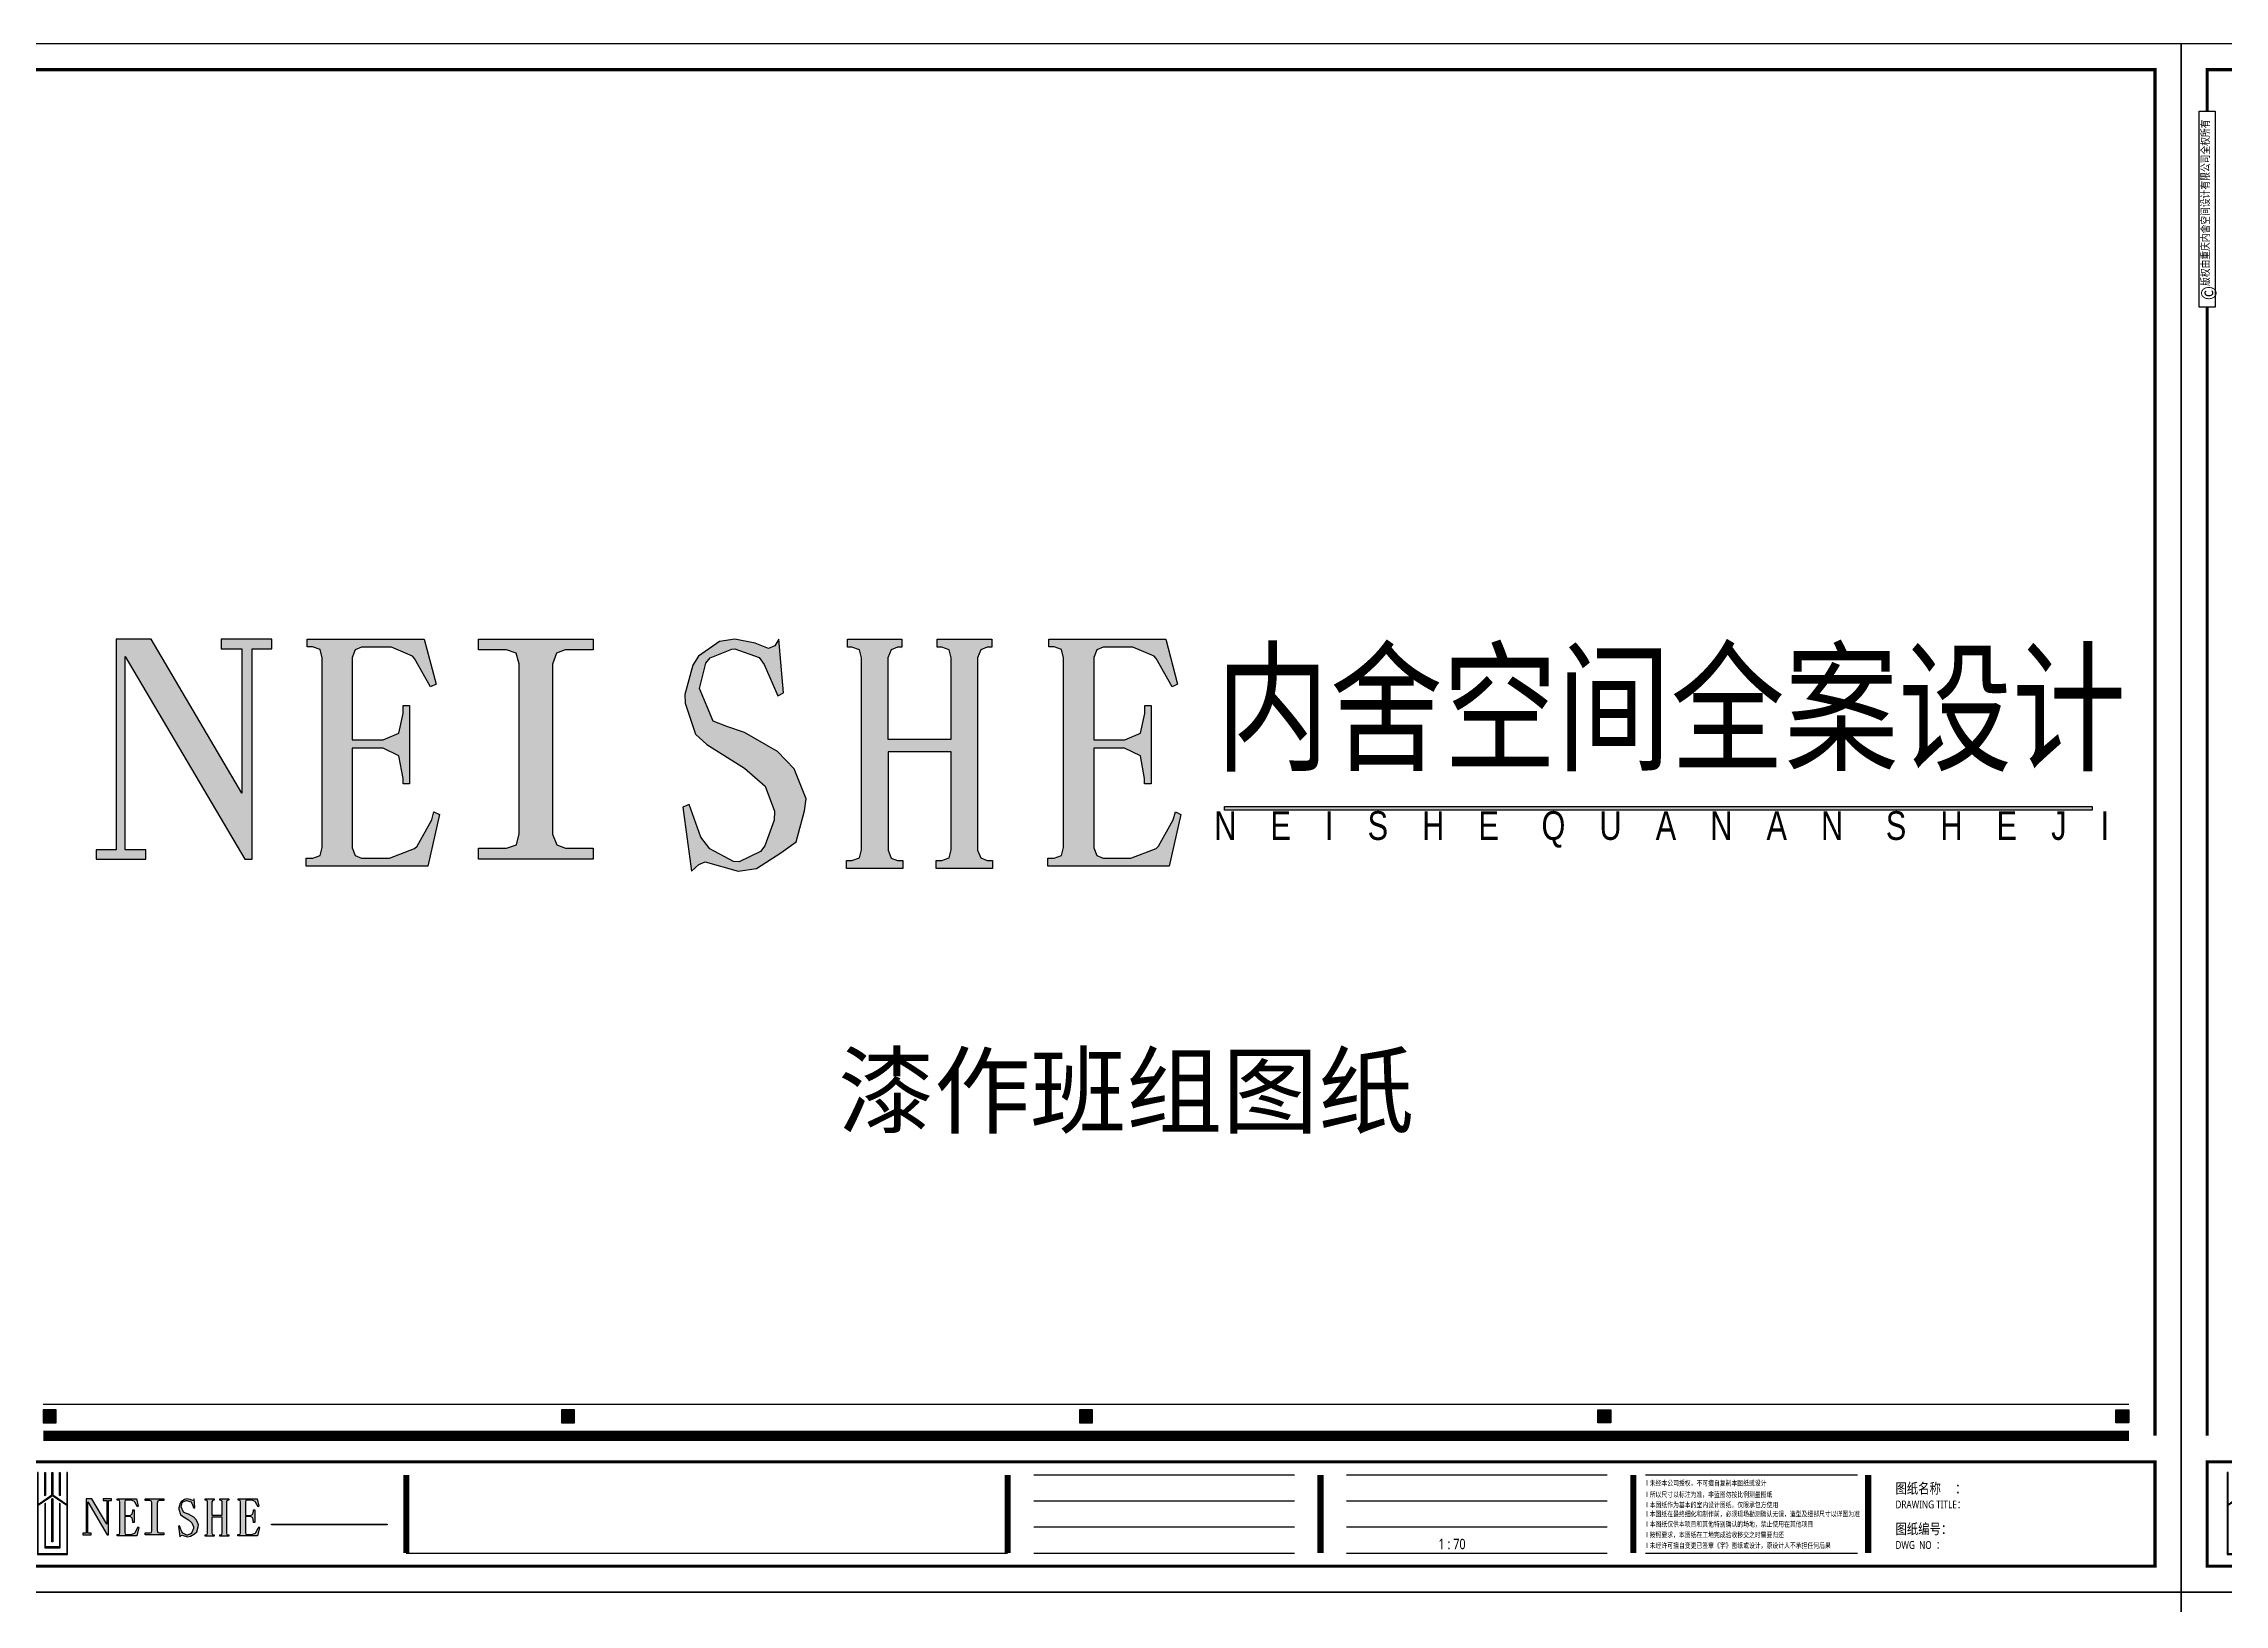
# Model space of a CAD drawing. Header units: inches. Extents: x -50945 to 250244, y -404780 to 18493.
# Drawn here: x 187437 to 219088, y -270102 to -247449 of the extents above; entities that cross this region are included whole.
import ezdxf

# ---------------------------------------------------------------- set-up
doc = ezdxf.new("R2010")
doc.units = ezdxf.units.IN
doc.header["$MEASUREMENT"] = 0
for name, color, linetype in [('0 @ 1 (1)', 7, 'Continuous'), ('15开关布置图-YJ', 2, 'Continuous'), ('20立面索引-YJ', 7, 'Continuous'), ('A图框', 7, 'Continuous')]:
    doc.layers.add(name, color=color, linetype=linetype)
doc.styles.add('04.YBC-外标注3.0', font='', dxfattribs={"width": 0.8, "height": 3})
doc.styles.add('05.YBC-内标注2.5', font='', dxfattribs={"width": 0.8, "height": 2.5})
doc.styles.get("Standard").update_dxf_attribs({"font": 'Arial.ttf'})
doc.styles.get('04.YBC-外标注3.0').set_extended_font_data('SimSun')
doc.styles.get('05.YBC-内标注2.5').set_extended_font_data('SimSun')

# ---------------------------------------------------------------- blocks, each defined once
blk = doc.blocks.new('gegwe')
h = blk.add_hatch(color=9)
h.paths.add_polyline_path([(189652, -49616), (189652, -49028), (189629, -49028), (189629, -49617), (189269, -49867), (189269, -49028), (189267, -49028), (189246, -49028), (189246, -51182), (190039, -51182), (190039, -49027), (190014, -49027), (190014, -49865), (190014, -49868)])
h.paths.add_polyline_path([(190014, -49898), (190014, -51161), (189269, -51161), (189269, -49898), (189642, -49636)], flags=16)
h.paths.add_polyline_path([(189641, -49706), (189653, -49716), (189653, -50844), (189629, -50844), (189629, -49716)], flags=0)
h.paths.add_polyline_path([(189825, -49834), (189847, -49852), (189847, -51000), (189439, -51000), (189439, -49849), (189461, -49834), (189461, -50979), (189825, -50979)], flags=0)
h.paths.add_polyline_path([(189439, -49636), (189459, -49620), (189459, -49028), (189439, -49028)], flags=17)
h.paths.add_polyline_path([(189822, -49620), (189847, -49637), (189847, -49027), (189822, -49027)])
at = {"color": 9}
for points in [[(189267, -49028), (189246, -49028), (189246, -51182), (190039, -51182), (190039, -49027), (190014, -49027), (190014, -49865), (190014, -49868)], [(189269, -49867), (189269, -49028), (189267, -49028)], [(189269, -49867), (189629, -49617), (189629, -49028)], [(189439, -49028), (189459, -49028), (189459, -49620), (189439, -49636), (189439, -49028)], [(189629, -49028), (189650, -49028), (189652, -49028), (189652, -49616), (190014, -49868)], [(190014, -49898), (189642, -49636), (189269, -49898)], [(189641, -49706), (189653, -49716), (189653, -50844), (189629, -50844), (189629, -49716), (189641, -49706)], [(190014, -49898), (190014, -51161), (189269, -51161), (189269, -49898)], [(189439, -49849), (189439, -51000), (189847, -51000), (189847, -49852), (189825, -49834), (189825, -50979), (189461, -50979), (189461, -49834), (189461, -49834), (189439, -49849)]]:
    blk.add_lwpolyline(points, dxfattribs=at)
blk.add_lwpolyline([(189822, -49027), (189842, -49027), (189847, -49027), (189847, -49637), (189822, -49620), (189822, -49027)], close=True, dxfattribs=at)
blk = doc.blocks.new('gegeg')
at = {"layer": 'A图框'}
h = blk.add_hatch(color=256, dxfattribs=at)
h.dxf.hatch_style = 1
h.paths.add_polyline_path([(133887, -57733), (134062, -57733), (134062, -57558), (133887, -57558)])
h = blk.add_hatch(color=256, dxfattribs=at)
h.dxf.hatch_style = 1
h.paths.add_polyline_path([(140844, -57733), (141019, -57733), (141019, -57558), (140844, -57558)])
h = blk.add_hatch(color=256, dxfattribs=at)
h.dxf.hatch_style = 1
h.paths.add_polyline_path([(147800, -57733), (147975, -57733), (147975, -57558), (147800, -57558)])
h = blk.add_hatch(color=256, dxfattribs=at)
h.dxf.hatch_style = 1
h.paths.add_polyline_path([(154931, -57558), (154756, -57558), (154756, -57733), (154931, -57733)])
h = blk.add_hatch(color=256, dxfattribs=at)
h.dxf.hatch_style = 1
h.paths.add_polyline_path([(161887, -57558), (161712, -57558), (161712, -57733), (161887, -57733)])
for points in [[(134739, -58777), (134739, -59093), (134540, -58756), (134463, -58756), (134463, -59217), (134420, -59217), (134420, -59237), (134529, -59237), (134529, -59217), (134483, -59217), (134483, -58794), (134745, -59237), (134761, -59237), (134761, -58777), (134804, -58777), (134804, -58756), (134693, -58756), (134693, -58777)], [(134914, -59212), (134909, -59229), (134893, -59235), (134879, -59235), (134879, -59253), (135145, -59253), (135170, -59139), (135158, -59133), (135153, -59151), (135121, -59209), (135116, -59214), (135061, -59235), (135000, -59235), (134986, -59229), (134980, -59212), (134980, -58994), (135047, -58994), (135082, -59011), (135091, -59061), (135091, -59073), (135105, -59073), (135105, -58901), (135091, -58901), (135091, -58919), (135082, -58962), (135047, -58977), (134980, -58977), (134980, -58796), (134986, -58779), (135000, -58774), (135065, -58773), (135114, -58794), (135151, -58861), (135163, -58855), (135137, -58756), (134881, -58756), (134881, -58773), (134893, -58773), (134909, -58779), (134914, -58797)], [(135417, -58811), (135426, -58787), (135445, -58779), (135506, -58779), (135506, -58756), (135256, -58756), (135256, -58779), (135317, -58779), (135338, -58787), (135344, -58810), (135344, -59182), (135339, -59205), (135316, -59213), (135256, -59213), (135256, -59237), (135506, -59237), (135506, -59213), (135446, -59213), (135427, -59206), (135417, -59182)], [(135837, -59038), (135882, -59078), (135903, -59132), (135902, -59152), (135881, -59208), (135872, -59220), (135825, -59243), (135813, -59242), (135761, -59214), (135741, -59189), (135716, -59118), (135702, -59123), (135721, -59263), (135737, -59248), (135751, -59243), (135823, -59263), (135863, -59257), (135916, -59223), (135949, -59199), (135968, -59131), (135971, -59105), (135945, -59040), (135909, -59002), (135837, -58960), (135798, -58947), (135768, -58935), (135738, -58864), (135753, -58809), (135762, -58797), (135809, -58778), (135816, -58777), (135869, -58797), (135880, -58811), (135910, -58880), (135922, -58873), (135912, -58756), (135903, -58771), (135889, -58777), (135860, -58765), (135816, -58756), (135782, -58762), (135736, -58794), (135724, -58813), (135707, -58877), (135707, -58896), (135730, -58964), (135755, -58986)], [(136289, -59003), (136289, -59216), (136284, -59234), (136268, -59240), (136256, -59240), (136256, -59258), (136379, -59258), (136379, -59240), (136367, -59240), (136353, -59234), (136346, -59218), (136346, -58797), (136353, -58780), (136367, -58774), (136377, -58774), (136377, -58756), (136258, -58756), (136258, -58774), (136268, -58774), (136284, -58780), (136289, -58797), (136289, -58975), (136150, -58975), (136150, -58797), (136157, -58780), (136172, -58774), (136180, -58774), (136180, -58756), (136062, -58756), (136062, -58774), (136072, -58774), (136088, -58780), (136093, -58797), (136093, -59216), (136088, -59234), (136072, -59240), (136060, -59240), (136060, -59258), (136183, -59258), (136183, -59240), (136171, -59240), (136157, -59235), (136150, -59217), (136150, -59003)], [(136534, -59212), (136530, -59229), (136514, -59235), (136499, -59235), (136499, -59253), (136765, -59253), (136791, -59139), (136779, -59133), (136774, -59151), (136742, -59209), (136736, -59214), (136681, -59235), (136621, -59235), (136607, -59229), (136600, -59212), (136600, -58994), (136667, -58994), (136702, -59011), (136711, -59061), (136711, -59073), (136725, -59073), (136725, -58901), (136711, -58901), (136711, -58919), (136702, -58962), (136668, -58977), (136600, -58977), (136600, -58796), (136606, -58779), (136620, -58774), (136686, -58773), (136734, -58794), (136771, -58861), (136783, -58855), (136758, -58756), (136502, -58756), (136502, -58773), (136513, -58773), (136530, -58779), (136534, -58797)], [(138503, -59104), (138503, -59096), (136951, -59096), (136951, -59104)]]:
    blk.add_hatch(color=256, dxfattribs=at).paths.add_polyline_path(points)
for p, q in [((133887, -57482), (161887, -57482)), ((147184, -58433), (150684, -58433)), ((151384, -58433), (154884, -58433)), ((155398, -58433), (158242, -58433)), ((147184, -58783), (150684, -58783)), ((151384, -58783), (154884, -58783)), ((147184, -59133), (150684, -59133)), ((151384, -59133), (154884, -59133)), ((138761, -59483), (146834, -59483)), ((147184, -59483), (150684, -59483)), ((151384, -59483), (154884, -59483)), ((155398, -59483), (158242, -59483))]:
    blk.add_line(p, q, dxfattribs=at)
for points in [[(162587, -39218), (162587, -60008), (133187, -60008), (133187, -39218)], [(133431, -40125), (133643, -40125), (133643, -42755), (133431, -42755)], [(134062, -57558), (133887, -57558), (133887, -57733), (134062, -57733)], [(141019, -57558), (140844, -57558), (140844, -57733), (141019, -57733)], [(147975, -57558), (147800, -57558), (147800, -57733), (147975, -57733)], [(154756, -57558), (154931, -57558), (154931, -57733), (154756, -57733)], [(161712, -57558), (161887, -57558), (161887, -57733), (161712, -57733)], [(134739, -58777), (134739, -59093), (134540, -58756), (134463, -58756), (134463, -59217), (134420, -59217), (134420, -59237), (134529, -59237), (134529, -59217), (134483, -59217), (134483, -58794), (134745, -59237), (134761, -59237), (134761, -58777), (134804, -58777), (134804, -58756), (134693, -58756), (134693, -58777), (134739, -58777)], [(135256, -58756), (135506, -58756), (135506, -58779), (135445, -58779), (135426, -58787), (135417, -58811), (135417, -59182), (135427, -59206), (135446, -59213), (135506, -59213), (135506, -59237), (135256, -59237), (135256, -59213), (135316, -59213), (135339, -59205), (135344, -59182), (135344, -58810), (135338, -58787), (135317, -58779), (135256, -58779), (135256, -58756)], [(136951, -59096), (138503, -59096), (138503, -59104), (136951, -59104)]]:
    blk.add_lwpolyline(points, close=True, dxfattribs=at)
for points, const_width in [([(133537, -40125), (133537, -39568), (162237, -39568), (162237, -57908)], 42), ([(133537, -57908), (133537, -42755)], 42), ([(161887, -57908), (133887, -57908)], 140), ([(138761, -58433), (138761, -59483)], 84), ([(146834, -58433), (146834, -59483)], 84), ([(151034, -58433), (151034, -59483)], 84), ([(155234, -58433), (155234, -59483)], 84), ([(158387, -58433), (158387, -59483)], 84)]:
    blk.add_lwpolyline(points, dxfattribs=dict(at, const_width=const_width))
at = {"layer": 'A图框', "const_width": 42}
blk.add_lwpolyline([(133537, -58258), (162237, -58258), (162237, -59658), (133537, -59658)], close=True, dxfattribs=at)
at = {"layer": 'A图框'}
for points in [[(134882, -58756), (135137, -58756), (135163, -58855), (135151, -58861), (135116, -58798), (135112, -58793), (135065, -58773), (135000, -58774), (134986, -58779), (134980, -58796), (134980, -58977), (135047, -58977), (135082, -58962), (135091, -58919), (135091, -58901), (135105, -58901), (135105, -59073), (135091, -59073), (135091, -59061), (135082, -59011), (135047, -58994), (134980, -58994), (134980, -59212), (134986, -59229), (135000, -59235), (135061, -59235), (135116, -59214), (135121, -59209), (135153, -59151), (135158, -59133), (135170, -59139), (135145, -59253), (134879, -59253), (134879, -59235), (134893, -59235), (134909, -59229), (134914, -59212), (134914, -58797), (134909, -58779), (134893, -58773), (134881, -58773), (134881, -58756)], [(135910, -58880), (135922, -58873), (135912, -58756), (135903, -58771), (135889, -58777), (135860, -58765), (135816, -58756), (135782, -58762), (135736, -58794), (135724, -58813), (135707, -58877), (135707, -58896), (135730, -58964), (135755, -58986), (135837, -59038), (135882, -59078), (135903, -59132), (135902, -59152), (135881, -59208), (135872, -59220), (135825, -59243), (135813, -59242), (135761, -59214), (135741, -59189), (135716, -59118), (135702, -59123), (135721, -59263), (135737, -59248), (135751, -59243), (135823, -59263), (135863, -59257), (135916, -59223), (135949, -59199), (135968, -59131), (135971, -59105), (135945, -59040), (135909, -59002), (135837, -58960), (135798, -58947), (135768, -58935), (135738, -58864), (135753, -58809), (135762, -58797), (135809, -58778), (135816, -58777), (135869, -58797), (135880, -58811), (135910, -58880)], [(136258, -58756), (136377, -58756), (136377, -58774), (136367, -58774), (136353, -58780), (136346, -58797), (136346, -59218), (136353, -59234), (136367, -59240), (136379, -59240), (136379, -59258), (136256, -59258), (136256, -59240), (136268, -59240), (136284, -59234), (136289, -59216), (136289, -59003), (136150, -59003), (136150, -59217), (136157, -59235), (136171, -59240), (136183, -59240), (136183, -59258), (136060, -59258), (136060, -59240), (136072, -59240), (136088, -59234), (136093, -59216), (136093, -58797), (136088, -58780), (136072, -58774), (136062, -58774), (136062, -58756), (136180, -58756), (136180, -58774), (136172, -58774), (136157, -58780), (136150, -58797), (136150, -58975), (136289, -58975), (136289, -58797), (136284, -58780), (136268, -58774), (136258, -58774), (136258, -58756)], [(136502, -58756), (136758, -58756), (136783, -58855), (136771, -58861), (136736, -58798), (136732, -58793), (136686, -58773), (136620, -58774), (136606, -58779), (136600, -58796), (136600, -58977), (136668, -58977), (136702, -58962), (136711, -58919), (136711, -58901), (136725, -58901), (136725, -59073), (136711, -59073), (136711, -59061), (136702, -59011), (136667, -58994), (136600, -58994), (136600, -59212), (136607, -59229), (136621, -59235), (136681, -59235), (136736, -59214), (136742, -59209), (136774, -59151), (136779, -59133), (136791, -59139), (136765, -59253), (136499, -59253), (136499, -59235), (136514, -59235), (136530, -59229), (136534, -59212), (136534, -58797), (136530, -58779), (136513, -58773), (136502, -58773), (136502, -58756)]]:
    blk.add_lwpolyline(points, dxfattribs=at)
at = {"layer": '15开关布置图-YJ', "color": 2, "xscale": 0.5119999999988067, "yscale": 0.5119999999988067, "zscale": 0.5119999999988067}
blk.add_blockref('gegwe', (36914, -33299), dxfattribs=at)
at = {"layer": '0 @ 1 (1)', "insert": (152579, -59363), "char_height": 175, "width": 3199.54, "attachment_point": 4, "style": '05.YBC-内标注2.5'}
blk.add_mtext('{\\fMicrosoft YaHei|b0|i0|c134|p34;\\H0.8x; 1 : 70}', dxfattribs=at)
at = {"layer": 'A图框', "rotation": 90, "style": '04.YBC-外标注3.0'}
for s, insert, char_height, width, attachment_point in [('版权由重庆内舍空间设计有限公司全权所有', (133460, -42471), 105, 2420.6, 1), ('©', (133559, -42567), 210, 191.34, 5)]:
    blk.add_mtext(s, dxfattribs=dict(at, insert=insert, char_height=char_height, width=width, attachment_point=attachment_point))
at = {"layer": 'A图框', "char_height": 70, "attachment_point": 1, "style": '04.YBC-外标注3.0'}
for s, width, insert in [('{\\fArial Unicode MS|b0|i0|c134|p0;l 未经本公司授权，不可擅自复制本图纸或设计}', 1842.18, (155405, -58508)), ('{\\fArial Unicode MS|b0|i0|c134|p0;l 所以尺寸以标注为准，非蓝图勿按比例测量图纸}', 1906.2, (155405, -58662)), ('{\\fArial Unicode MS|b0|i0|c134|p0;l 本图纸作为基本的室内设计图纸，仅限承包方使用}', 2550.12, (155405, -58801)), ('{\\fArial Unicode MS|b0|i0|c134|p0;l 本图纸在最终细化和制作前，必须现场勘测确认无误，造型及细部尺寸以详图为准}', 3701.19, (155405, -58923)), ('{\\fArial Unicode MS|b0|i0|c134|p0;l 本图纸仅供本项目和其他特别确认的场地，禁止使用在其他项目}', 3008.74, (155405, -59060)), ('{\\fArial Unicode MS|b0|i0|c134|p0;l 按照要求，本图纸在工地完成验收移交之时需要归还}', 1941.8, (155405, -59203)), ('{\\fArial Unicode MS|b0|i0|c134|p0;l 未经许可擅自变更已签章《字》图纸或设计，原设计人不承担任何后果}', 3026.66, (155405, -59346))]:
    blk.add_mtext_dynamic_manual_height_columns(s, width=width, gutter_width=1, heights=[0], dxfattribs=dict(at, insert=insert))
blk = doc.blocks.new('hrhwg')
at = {"layer": 'A图框'}
for color, points in [(256, [(-2627.86, 6142.31), (-2627.86, 6114.61), (-2645.31, 6144.17), (-2652.02, 6144.17), (-2652.02, 6103.72), (-2655.85, 6103.72), (-2655.85, 6101.97), (-2646.28, 6101.97), (-2646.28, 6103.72), (-2650.27, 6103.72), (-2650.27, 6140.84), (-2627.33, 6101.97), (-2625.92, 6101.97), (-2625.92, 6142.31), (-2622.16, 6142.31), (-2622.16, 6144.17), (-2631.88, 6144.17), (-2631.88, 6142.31)]), (256, [(-2612.5, 6104.17), (-2612.88, 6102.64), (-2614.29, 6102.14), (-2615.55, 6102.14), (-2615.55, 6100.58), (-2592.24, 6100.58), (-2589.99, 6110.52), (-2591.04, 6111.05), (-2591.48, 6109.49), (-2594.28, 6104.45), (-2594.77, 6103.97), (-2599.58, 6102.14), (-2604.91, 6102.14), (-2606.13, 6102.66), (-2606.7, 6104.11), (-2606.7, 6123.26), (-2600.81, 6123.26), (-2597.77, 6121.75), (-2596.97, 6117.42), (-2596.97, 6116.38), (-2595.72, 6116.38), (-2595.72, 6131.45), (-2596.95, 6131.45), (-2596.95, 6129.9), (-2597.77, 6126.09), (-2600.77, 6124.81), (-2606.71, 6124.81), (-2606.71, 6140.62), (-2606.15, 6142.11), (-2604.94, 6142.62), (-2599.2, 6142.64), (-2594.96, 6140.8), (-2591.68, 6134.99), (-2590.64, 6135.49), (-2592.89, 6144.17), (-2615.34, 6144.17), (-2615.34, 6142.65), (-2614.31, 6142.65), (-2612.89, 6142.14), (-2612.5, 6140.56)]), (256, [(-2568.33, 6139.37), (-2567.52, 6141.45), (-2565.88, 6142.13), (-2560.53, 6142.13), (-2560.53, 6144.17), (-2582.49, 6144.17), (-2582.49, 6142.11), (-2577.11, 6142.11), (-2575.25, 6141.43), (-2574.7, 6139.4), (-2574.7, 6106.78), (-2575.21, 6104.72), (-2577.16, 6104.06), (-2582.5, 6104.06), (-2582.5, 6101.97), (-2560.51, 6101.97), (-2560.52, 6104.04), (-2565.82, 6104.03), (-2567.48, 6104.69), (-2568.33, 6106.77)]), (256, [(-2531.48, 6119.4), (-2527.54, 6115.94), (-2525.7, 6111.15), (-2525.79, 6109.43), (-2527.6, 6104.52), (-2528.44, 6103.41), (-2532.52, 6101.42), (-2533.59, 6101.5), (-2538.11, 6103.93), (-2539.89, 6106.19), (-2542.1, 6112.43), (-2543.31, 6111.93), (-2541.68, 6099.63), (-2540.26, 6100.95), (-2539.04, 6101.42), (-2532.7, 6099.65), (-2529.18, 6100.18), (-2524.53, 6103.19), (-2521.59, 6105.29), (-2519.95, 6111.25), (-2519.67, 6113.54), (-2521.99, 6119.25), (-2525.14, 6122.61), (-2531.47, 6126.24), (-2534.87, 6127.39), (-2537.5, 6128.43), (-2540.12, 6134.66), (-2538.88, 6139.52), (-2538.06, 6140.54), (-2533.93, 6142.23), (-2533.33, 6142.32), (-2528.69, 6140.6), (-2527.73, 6139.31), (-2525.08, 6133.27), (-2524.03, 6133.87), (-2524.87, 6144.17), (-2525.68, 6142.89), (-2526.89, 6142.36), (-2529.47, 6143.36), (-2533.32, 6144.13), (-2536.31, 6143.68), (-2540.3, 6140.87), (-2541.42, 6139.17), (-2542.91, 6133.54), (-2542.84, 6131.86), (-2540.89, 6125.93), (-2538.7, 6123.96)]), (256, [(-2491.84, 6122.53), (-2491.84, 6103.77), (-2492.24, 6102.22), (-2493.64, 6101.69), (-2494.73, 6101.69), (-2494.73, 6100.15), (-2483.89, 6100.15), (-2483.89, 6101.7), (-2484.94, 6101.7), (-2486.16, 6102.22), (-2486.77, 6103.66), (-2486.77, 6140.55), (-2486.19, 6142.09), (-2484.95, 6142.6), (-2484.08, 6142.6), (-2484.08, 6144.17), (-2494.52, 6144.17), (-2494.52, 6142.6), (-2493.67, 6142.6), (-2492.26, 6142.1), (-2491.83, 6140.57), (-2491.83, 6124.94), (-2503.98, 6124.94), (-2503.98, 6140.56), (-2503.36, 6142.09), (-2502.11, 6142.6), (-2501.33, 6142.6), (-2501.33, 6144.17), (-2511.74, 6144.17), (-2511.74, 6142.6), (-2510.88, 6142.6), (-2509.44, 6142.1), (-2509.03, 6140.55), (-2509.03, 6103.75), (-2509.43, 6102.2), (-2510.87, 6101.67), (-2511.92, 6101.67), (-2511.92, 6100.14), (-2501.09, 6100.14), (-2501.09, 6101.69), (-2502.12, 6101.69), (-2503.35, 6102.16), (-2503.95, 6103.67), (-2503.95, 6122.53)]), (256, [(-2470.29, 6104.17), (-2470.67, 6102.64), (-2472.08, 6102.14), (-2473.33, 6102.14), (-2473.33, 6100.58), (-2450.02, 6100.58), (-2447.78, 6110.52), (-2448.83, 6111.05), (-2449.26, 6109.49), (-2452.06, 6104.45), (-2452.56, 6103.97), (-2457.36, 6102.14), (-2462.7, 6102.14), (-2463.91, 6102.66), (-2464.49, 6104.11), (-2464.49, 6123.26), (-2458.6, 6123.26), (-2455.56, 6121.75), (-2454.75, 6117.42), (-2454.75, 6116.38), (-2453.51, 6116.38), (-2453.51, 6131.45), (-2454.73, 6131.45), (-2454.73, 6129.9), (-2455.55, 6126.09), (-2458.56, 6124.81), (-2464.49, 6124.81), (-2464.49, 6140.62), (-2463.93, 6142.11), (-2462.72, 6142.62), (-2456.99, 6142.64), (-2452.74, 6140.8), (-2449.46, 6134.99), (-2448.42, 6135.49), (-2450.67, 6144.17), (-2473.12, 6144.17), (-2473.12, 6142.65), (-2472.09, 6142.65), (-2470.68, 6142.14), (-2470.29, 6140.56)]), (0, [(-2273.04, 6111.34), (-2273.04, 6112.02), (-2439.44, 6112.02), (-2439.44, 6111.34)])]:
    blk.add_hatch(color=color, dxfattribs=at).paths.add_polyline_path(points)
for points in [[(-2627.86, 6142.31), (-2627.86, 6114.61), (-2645.31, 6144.17), (-2652.02, 6144.17), (-2652.02, 6103.72), (-2655.85, 6103.72), (-2655.85, 6101.97), (-2646.28, 6101.97), (-2646.28, 6103.72), (-2650.27, 6103.72), (-2650.27, 6140.84), (-2627.33, 6101.97), (-2625.92, 6101.97), (-2625.92, 6142.31), (-2622.16, 6142.31), (-2622.16, 6144.17), (-2631.88, 6144.17), (-2631.88, 6142.31), (-2627.86, 6142.31)], [(-2582.49, 6144.17), (-2560.53, 6144.17), (-2560.53, 6142.13), (-2565.88, 6142.13), (-2567.52, 6141.45), (-2568.33, 6139.37), (-2568.33, 6106.77), (-2567.48, 6104.69), (-2565.82, 6104.03), (-2560.52, 6104.04), (-2560.51, 6101.97), (-2582.5, 6101.97), (-2582.5, 6104.06), (-2577.16, 6104.06), (-2575.21, 6104.72), (-2574.7, 6106.78), (-2574.7, 6139.4), (-2575.25, 6141.43), (-2577.11, 6142.11), (-2582.49, 6142.11), (-2582.49, 6144.17)], [(-2439.44, 6112.02), (-2273.04, 6112.02), (-2273.04, 6111.34), (-2439.44, 6111.34)]]:
    blk.add_lwpolyline(points, close=True, dxfattribs=at)
for points in [[(-2615.33, 6144.17), (-2592.89, 6144.17), (-2590.64, 6135.49), (-2591.68, 6134.99), (-2594.76, 6140.44), (-2595.14, 6140.88), (-2599.2, 6142.64), (-2604.94, 6142.62), (-2606.15, 6142.11), (-2606.71, 6140.62), (-2606.71, 6124.81), (-2600.77, 6124.81), (-2597.77, 6126.09), (-2596.95, 6129.9), (-2596.95, 6131.45), (-2595.72, 6131.45), (-2595.72, 6116.38), (-2596.97, 6116.38), (-2596.97, 6117.42), (-2597.77, 6121.75), (-2600.81, 6123.26), (-2606.7, 6123.26), (-2606.7, 6104.11), (-2606.13, 6102.66), (-2604.91, 6102.14), (-2599.58, 6102.14), (-2594.77, 6103.97), (-2594.28, 6104.45), (-2591.48, 6109.49), (-2591.04, 6111.05), (-2589.99, 6110.52), (-2592.24, 6100.58), (-2615.55, 6100.58), (-2615.55, 6102.14), (-2614.29, 6102.14), (-2612.88, 6102.64), (-2612.5, 6104.17), (-2612.5, 6140.56), (-2612.89, 6142.14), (-2614.31, 6142.65), (-2615.34, 6142.65), (-2615.34, 6144.17)], [(-2525.08, 6133.27), (-2524.03, 6133.87), (-2524.87, 6144.17), (-2525.68, 6142.89), (-2526.89, 6142.36), (-2529.47, 6143.36), (-2533.32, 6144.13), (-2536.31, 6143.68), (-2540.3, 6140.87), (-2541.42, 6139.17), (-2542.91, 6133.54), (-2542.84, 6131.86), (-2540.89, 6125.93), (-2538.7, 6123.96), (-2531.48, 6119.4), (-2527.54, 6115.94), (-2525.7, 6111.15), (-2525.79, 6109.43), (-2527.6, 6104.52), (-2528.44, 6103.41), (-2532.52, 6101.42), (-2533.59, 6101.5), (-2538.11, 6103.93), (-2539.89, 6106.19), (-2542.1, 6112.43), (-2543.31, 6111.93), (-2541.68, 6099.63), (-2540.26, 6100.95), (-2539.04, 6101.42), (-2532.7, 6099.65), (-2529.18, 6100.18), (-2524.53, 6103.19), (-2521.59, 6105.29), (-2519.95, 6111.25), (-2519.67, 6113.54), (-2521.99, 6119.25), (-2525.14, 6122.61), (-2531.47, 6126.24), (-2534.87, 6127.39), (-2537.5, 6128.43), (-2540.12, 6134.66), (-2538.88, 6139.52), (-2538.06, 6140.54), (-2533.93, 6142.23), (-2533.33, 6142.32), (-2528.69, 6140.6), (-2527.73, 6139.31), (-2525.08, 6133.27)], [(-2494.52, 6144.17), (-2484.08, 6144.17), (-2484.08, 6142.6), (-2484.95, 6142.6), (-2486.19, 6142.09), (-2486.77, 6140.55), (-2486.77, 6103.66), (-2486.16, 6102.22), (-2484.94, 6101.7), (-2483.89, 6101.7), (-2483.89, 6100.15), (-2494.73, 6100.15), (-2494.73, 6101.69), (-2493.64, 6101.69), (-2492.24, 6102.22), (-2491.84, 6103.77), (-2491.84, 6122.53), (-2503.95, 6122.53), (-2503.95, 6103.67), (-2503.35, 6102.16), (-2502.12, 6101.69), (-2501.09, 6101.69), (-2501.09, 6100.14), (-2511.92, 6100.14), (-2511.92, 6101.67), (-2510.87, 6101.67), (-2509.43, 6102.2), (-2509.03, 6103.75), (-2509.03, 6140.55), (-2509.44, 6142.1), (-2510.88, 6142.6), (-2511.74, 6142.6), (-2511.74, 6144.17), (-2501.33, 6144.17), (-2501.33, 6142.6), (-2502.11, 6142.6), (-2503.36, 6142.09), (-2503.98, 6140.56), (-2503.98, 6124.94), (-2491.83, 6124.94), (-2491.83, 6140.57), (-2492.26, 6142.1), (-2493.67, 6142.6), (-2494.52, 6142.6), (-2494.52, 6144.17)], [(-2473.12, 6144.17), (-2450.67, 6144.17), (-2448.42, 6135.49), (-2449.46, 6134.99), (-2452.54, 6140.44), (-2452.92, 6140.88), (-2456.99, 6142.64), (-2462.72, 6142.62), (-2463.93, 6142.11), (-2464.49, 6140.62), (-2464.49, 6124.81), (-2458.56, 6124.81), (-2455.55, 6126.09), (-2454.73, 6129.9), (-2454.73, 6131.45), (-2453.51, 6131.45), (-2453.51, 6116.38), (-2454.75, 6116.38), (-2454.75, 6117.42), (-2455.56, 6121.75), (-2458.6, 6123.26), (-2464.49, 6123.26), (-2464.49, 6104.11), (-2463.91, 6102.66), (-2462.7, 6102.14), (-2457.36, 6102.14), (-2452.56, 6103.97), (-2452.06, 6104.45), (-2449.26, 6109.49), (-2448.83, 6111.05), (-2447.78, 6110.52), (-2450.02, 6100.58), (-2473.33, 6100.58), (-2473.33, 6102.14), (-2472.08, 6102.14), (-2470.67, 6102.64), (-2470.29, 6104.17), (-2470.29, 6140.56), (-2470.68, 6142.14), (-2472.09, 6142.65), (-2473.12, 6142.65), (-2473.12, 6144.17)]]:
    blk.add_lwpolyline(points, dxfattribs=at)
at = {"layer": 'A图框', "transparency": 33554687, "width": 199.9592, "attachment_point": 5, "style": '05.YBC-内标注2.5'}
for s, insert, char_height in [('{\\fMicrosoft YaHei|b0|i0|c134|p34;内舍空间全案设计}', (-2353.84, 6129.86), 20), ('{\\fFZYaoTi|b0|i0|c134|p2; N    E    I    S    H    E     Q    U    A    N    A    N     S    H    E    J    I}', (-2356.4, 6107.64), 5.5)]:
    blk.add_mtext(s, dxfattribs=dict(at, insert=insert, char_height=char_height))

msp = doc.modelspace()

# ---------------------------------------------------------------- block references
at = {"layer": '15开关布置图-YJ', "color": 2}
for name, p, xscale, yscale, zscale in [('gegeg', (42688.73, -205050.97), 1.081083904073584, 1.081083904073584, 1.081083904073584), ('gegeg', (74472.6, -205050.97), 1.081083904073584, 1.081083904073584, 1.081083904073584), ('hrhwg', (389181.53, -721056.16), 75.67587328625211, 75.67587328625211, 75.67587328625211), ('gegeg', (42688.17, -227526.41), 1.081091401797356, 1.081091401797356, 1.081091401797356), ('gegeg', (74472.26, -227526.41), 1.081091401797356, 1.081091401797356, 1.081091401797356)]:
    msp.add_blockref(name, p, dxfattribs=dict(at, xscale=xscale, yscale=yscale, zscale=zscale))

# ---------------------------------------------------------------- texts
at = {"transparency": 33554687, "char_height": 189.1897, "width": 3458.9697, "attachment_point": 4, "style": '05.YBC-内标注2.5'}
for s, insert in [('{\\fMicrosoft YaHei|b0|i0|c134|p34;\\H0.8x;图纸名称     ：\\P\\H0.75x;DRAWING TITLE：}', (214313.3, -268526.48)), ('{\\fMicrosoft YaHei|b0|i0|c134|p34;\\H0.8x;图纸编号：\\P\\H0.75x;DWG  NO  ：}', (214313.3, -269114.71))]:
    msp.add_mtext(s, dxfattribs=dict(at, insert=insert))
at = {"layer": '20立面索引-YJ', "transparency": 33554687, "insert": (198969.02, -262137.73), "char_height": 1021.6243, "attachment_point": 1}
msp.add_mtext_dynamic_manual_height_columns('{\\fArial Unicode MS|b0|i0|c134|p0;漆作班组图纸}', width=9242.0804, gutter_width=204.32, heights=[0], dxfattribs=at)

doc.saveas('drawing.dxf')
